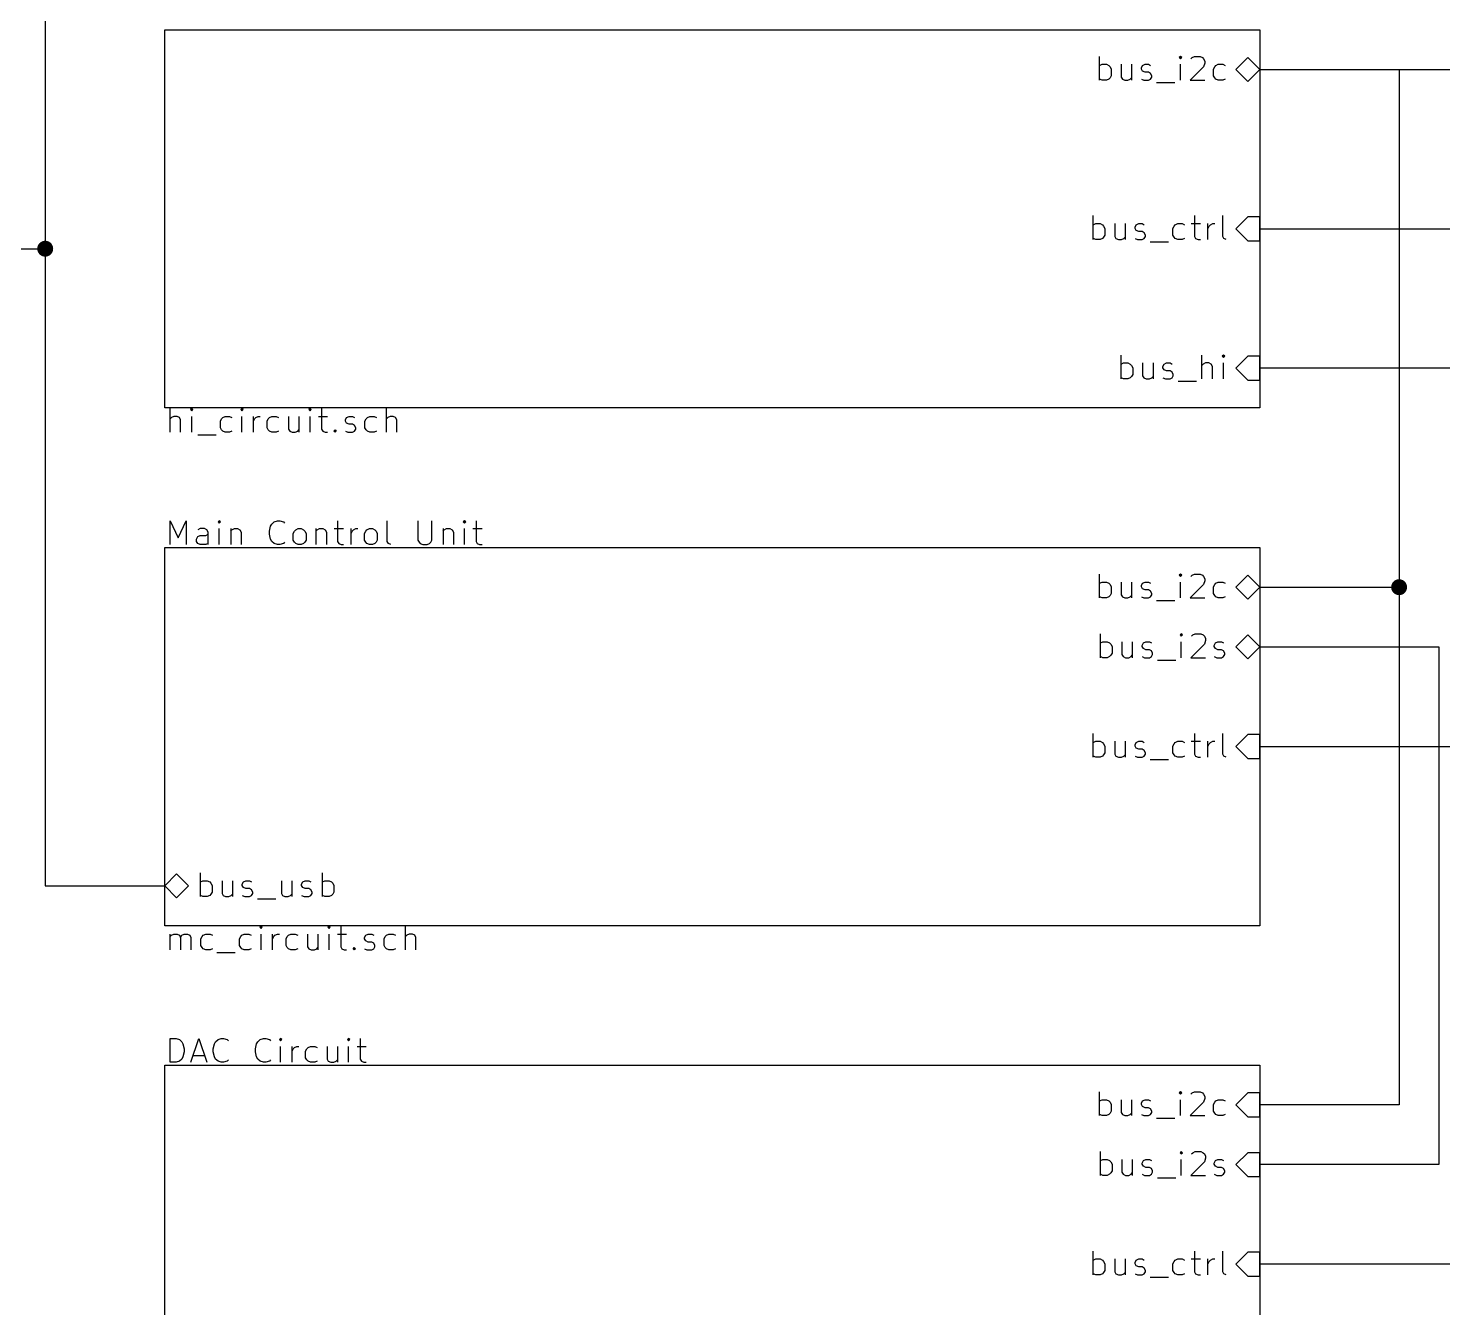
# Model space of a CAD drawing. Extents: x 10 to 287, y -200 to -10.
# Drawn here: x 86.6 to 176.8, y -136.1 to -54.5 of the extents above; entities that cross this region are included whole.
import ezdxf

# ---------------------------------------------------------------- set-up
doc = ezdxf.new("R2010")
doc.units = 0
doc.header["$MEASUREMENT"] = 0
doc.layers.add('BLACK', color=7, linetype='CONTINUOUS')

msp = doc.modelspace()

# ---------------------------------------------------------------- linework, layer by layer
at = {"layer": 'Black'}
for p, q in [((87.63, -43.18), (87.63, -109.22)), ((95.25, -54.61), (165.1, -54.61)), ((95.25, -78.74), (95.25, -54.61)), ((165.1, -54.61), (165.1, -78.74)), ((154.889, -57.8358), (154.889, -56.3118)), ((154.889, -56.896), (155.042, -56.8198)), ((155.042, -56.8198), (155.321, -56.8198)), ((155.321, -56.8198), (155.473, -56.896)), ((156.261, -56.8198), (156.261, -57.6326)), ((156.921, -56.8198), (156.921, -57.8358)), ((157.632, -56.896), (157.785, -56.8198)), ((157.785, -56.8198), (158.013, -56.8198)), ((158.013, -56.8198), (158.14, -56.896)), ((160.045, -56.3118), (159.969, -56.388)), ((159.969, -56.388), (160.045, -56.4642)), ((160.122, -56.388), (160.045, -56.3118)), ((160.045, -56.3118), (160.045, -56.4642)), ((160.045, -56.4642), (160.122, -56.388)), ((160.045, -57.8358), (160.045, -56.8198)), ((160.706, -56.4642), (160.782, -56.388)), ((160.782, -56.388), (160.934, -56.3118)), ((160.934, -56.3118), (161.29, -56.3118)), ((161.29, -56.3118), (161.442, -56.388)), ((161.442, -56.388), (161.519, -56.4642)), ((161.519, -56.4642), (161.595, -56.6166)), ((161.595, -56.7436), (161.519, -56.9722)), ((161.595, -56.6166), (161.595, -56.7436)), ((162.306, -56.896), (162.458, -56.8198)), ((162.458, -56.8198), (162.738, -56.8198)), ((162.738, -56.8198), (162.89, -56.896)), ((164.338, -56.388), (163.576, -57.15)), ((165.1, -57.15), (164.338, -56.388)), ((155.473, -56.896), (155.55, -56.9722)), ((155.55, -57.6834), (155.473, -57.7596)), ((155.55, -56.9722), (155.626, -57.1246)), ((155.626, -57.5564), (155.55, -57.6834)), ((155.626, -57.1246), (155.626, -57.5564)), ((156.261, -57.6326), (156.337, -57.7596)), ((156.845, -57.7596), (156.921, -57.6834)), ((157.556, -57.0484), (157.632, -56.896)), ((157.556, -57.1246), (157.556, -57.0484)), ((157.632, -57.2516), (157.556, -57.1246)), ((157.785, -57.3278), (157.632, -57.2516)), ((158.013, -57.3278), (157.785, -57.3278)), ((158.14, -57.404), (158.013, -57.3278)), ((158.217, -57.5564), (158.14, -57.404)), ((158.14, -57.7596), (158.217, -57.6326)), ((158.217, -57.6326), (158.217, -57.5564)), ((161.519, -56.9722), (160.655, -57.8358)), ((162.154, -57.1246), (162.23, -56.9722)), ((162.154, -57.5564), (162.154, -57.1246)), ((162.23, -57.6834), (162.154, -57.5564)), ((162.23, -56.9722), (162.306, -56.896)), ((162.306, -57.7596), (162.23, -57.6834)), ((163.576, -57.15), (164.338, -57.912)), ((164.338, -57.912), (165.1, -57.15)), ((165.1, -57.15), (204.47, -57.15)), ((173.99, -57.15), (173.99, -123.19)), ((155.042, -57.8358), (154.889, -57.7596)), ((155.321, -57.8358), (155.042, -57.8358)), ((155.473, -57.7596), (155.321, -57.8358)), ((156.337, -57.7596), (156.489, -57.8358)), ((156.489, -57.8358), (156.693, -57.8358)), ((156.693, -57.8358), (156.845, -57.7596)), ((157.556, -57.7596), (157.709, -57.8358)), ((157.709, -57.8358), (158.013, -57.8358)), ((158.013, -57.8358), (158.14, -57.7596)), ((158.521, -57.9882), (159.69, -57.9882)), ((160.655, -57.8358), (161.595, -57.8358)), ((162.458, -57.8358), (162.306, -57.7596)), ((162.738, -57.8358), (162.458, -57.8358)), ((162.89, -57.7596), (162.738, -57.8358)), ((154.483, -67.9958), (154.483, -66.4718)), ((160.934, -66.4718), (160.934, -67.7926)), ((162.738, -67.7926), (162.738, -66.4718)), ((164.338, -66.548), (163.576, -67.31)), ((165.1, -66.548), (164.338, -66.548)), ((165.1, -68.072), (165.1, -66.548)), ((154.483, -67.056), (154.635, -66.9798)), ((154.635, -66.9798), (154.915, -66.9798)), ((154.915, -66.9798), (155.067, -67.056)), ((155.067, -67.056), (155.143, -67.1322)), ((155.143, -67.1322), (155.219, -67.2846)), ((155.219, -67.2846), (155.219, -67.7164)), ((155.854, -66.9798), (155.854, -67.7926)), ((156.515, -66.9798), (156.515, -67.9958)), ((157.15, -67.2084), (157.226, -67.056)), ((157.15, -67.2846), (157.15, -67.2084)), ((157.226, -67.4116), (157.15, -67.2846)), ((157.226, -67.056), (157.378, -66.9798)), ((157.378, -67.4878), (157.226, -67.4116)), ((157.378, -66.9798), (157.607, -66.9798)), ((157.607, -67.4878), (157.378, -67.4878)), ((157.607, -66.9798), (157.734, -67.056)), ((157.734, -67.564), (157.607, -67.4878)), ((157.81, -67.7164), (157.734, -67.564)), ((159.563, -67.2846), (159.639, -67.1322)), ((159.563, -67.7164), (159.563, -67.2846)), ((159.639, -67.1322), (159.715, -67.056)), ((159.715, -67.056), (159.868, -66.9798)), ((159.868, -66.9798), (160.147, -66.9798)), ((160.147, -66.9798), (160.299, -67.056)), ((160.731, -66.9798), (161.315, -66.9798)), ((161.798, -67.9958), (161.798, -66.9798)), ((161.798, -67.2846), (161.874, -67.1322)), ((161.874, -67.1322), (161.95, -67.056)), ((161.95, -67.056), (162.103, -66.9798)), ((162.103, -66.9798), (162.23, -66.9798)), ((163.576, -67.31), (164.338, -68.072)), ((165.1, -67.31), (179.07, -67.31)), ((154.635, -67.9958), (154.483, -67.9196)), ((154.915, -67.9958), (154.635, -67.9958)), ((155.067, -67.9196), (154.915, -67.9958)), ((155.143, -67.8434), (155.067, -67.9196)), ((155.219, -67.7164), (155.143, -67.8434)), ((155.854, -67.7926), (155.931, -67.9196)), ((155.931, -67.9196), (156.083, -67.9958)), ((156.083, -67.9958), (156.286, -67.9958)), ((156.286, -67.9958), (156.439, -67.9196)), ((156.439, -67.9196), (156.515, -67.8434)), ((157.15, -67.9196), (157.302, -67.9958)), ((157.302, -67.9958), (157.607, -67.9958)), ((157.607, -67.9958), (157.734, -67.9196)), ((157.734, -67.9196), (157.81, -67.7926)), ((157.81, -67.7926), (157.81, -67.7164)), ((158.115, -68.1482), (159.283, -68.1482)), ((159.639, -67.8434), (159.563, -67.7164)), ((159.715, -67.9196), (159.639, -67.8434)), ((159.868, -67.9958), (159.715, -67.9196)), ((160.147, -67.9958), (159.868, -67.9958)), ((160.299, -67.9196), (160.147, -67.9958)), ((160.934, -67.7926), (161.011, -67.9196)), ((161.011, -67.9196), (161.163, -67.9958)), ((161.163, -67.9958), (161.315, -67.9958)), ((162.814, -67.9196), (162.738, -67.7926)), ((162.966, -67.9958), (162.814, -67.9196)), ((164.338, -68.072), (165.1, -68.072)), ((60.96, -68.58), (87.63, -68.58)), ((156.261, -76.8858), (156.261, -75.3618)), ((161.417, -76.8858), (161.417, -75.3618)), ((162.789, -75.3618), (162.712, -75.438)), ((162.712, -75.438), (162.789, -75.5142)), ((162.865, -75.438), (162.789, -75.3618)), ((162.789, -75.3618), (162.789, -75.5142)), ((162.789, -75.5142), (162.865, -75.438)), ((164.338, -75.438), (163.576, -76.2)), ((165.1, -75.438), (164.338, -75.438)), ((165.1, -76.962), (165.1, -75.438)), ((156.261, -75.946), (156.413, -75.8698)), ((156.413, -75.8698), (156.693, -75.8698)), ((156.693, -75.8698), (156.845, -75.946)), ((156.845, -75.946), (156.921, -76.0222)), ((156.921, -76.0222), (156.997, -76.1746)), ((156.997, -76.6064), (156.921, -76.7334)), ((156.997, -76.1746), (156.997, -76.6064)), ((157.632, -75.8698), (157.632, -76.6826)), ((157.632, -76.6826), (157.709, -76.8096)), ((158.293, -75.8698), (158.293, -76.8858)), ((158.928, -76.0984), (159.004, -75.946)), ((158.928, -76.1746), (158.928, -76.0984)), ((159.004, -76.3016), (158.928, -76.1746)), ((159.004, -75.946), (159.156, -75.8698)), ((159.156, -76.3778), (159.004, -76.3016)), ((159.156, -75.8698), (159.385, -75.8698)), ((159.385, -76.3778), (159.156, -76.3778)), ((159.385, -75.8698), (159.512, -75.946)), ((159.512, -76.454), (159.385, -76.3778)), ((159.588, -76.6064), (159.512, -76.454)), ((159.512, -76.8096), (159.588, -76.6826)), ((159.588, -76.6826), (159.588, -76.6064)), ((161.493, -75.946), (161.417, -76.0222)), ((161.646, -75.8698), (161.493, -75.946)), ((161.849, -75.8698), (161.646, -75.8698)), ((162.001, -75.946), (161.849, -75.8698)), ((162.077, -76.0984), (162.001, -75.946)), ((162.077, -76.8858), (162.077, -76.0984)), ((162.789, -76.8858), (162.789, -75.8698)), ((163.576, -76.2), (164.338, -76.962)), ((181.61, -76.2), (165.1, -76.2)), ((156.413, -76.8858), (156.261, -76.8096)), ((156.693, -76.8858), (156.413, -76.8858)), ((156.845, -76.8096), (156.693, -76.8858)), ((156.921, -76.7334), (156.845, -76.8096)), ((157.709, -76.8096), (157.861, -76.8858)), ((157.861, -76.8858), (158.064, -76.8858)), ((158.064, -76.8858), (158.217, -76.8096)), ((158.217, -76.8096), (158.293, -76.7334)), ((158.928, -76.8096), (159.08, -76.8858)), ((159.08, -76.8858), (159.385, -76.8858)), ((159.385, -76.8858), (159.512, -76.8096)), ((159.893, -77.0382), (161.061, -77.0382)), ((164.338, -76.962), (165.1, -76.962)), ((165.1, -78.74), (95.25, -78.74)), ((95.6056, -80.2894), (95.6056, -78.7654)), ((95.6818, -79.3496), (95.6056, -79.4258)), ((95.8342, -79.2734), (95.6818, -79.3496)), ((96.0374, -79.2734), (95.8342, -79.2734)), ((96.1898, -79.3496), (96.0374, -79.2734)), ((96.266, -79.502), (96.1898, -79.3496)), ((96.9772, -78.7654), (96.901, -78.8416)), ((96.901, -78.8416), (96.9772, -78.9178)), ((97.0534, -78.8416), (96.9772, -78.7654)), ((96.9772, -78.7654), (96.9772, -78.9178)), ((96.9772, -78.9178), (97.0534, -78.8416)), ((96.9772, -80.2894), (96.9772, -79.2734)), ((98.8822, -79.4258), (98.9584, -79.3496)), ((98.9584, -79.3496), (99.1108, -79.2734)), ((99.1108, -79.2734), (99.3902, -79.2734)), ((99.3902, -79.2734), (99.5426, -79.3496)), ((100.178, -78.7654), (100.101, -78.8416)), ((100.101, -78.8416), (100.178, -78.9178)), ((100.254, -78.8416), (100.178, -78.7654)), ((100.178, -78.7654), (100.178, -78.9178)), ((100.178, -78.9178), (100.254, -78.8416)), ((100.178, -80.2894), (100.178, -79.2734)), ((100.914, -80.2894), (100.914, -79.2734)), ((100.99, -79.4258), (101.067, -79.3496)), ((101.067, -79.3496), (101.219, -79.2734)), ((101.219, -79.2734), (101.346, -79.2734)), ((101.854, -79.4258), (101.93, -79.3496)), ((101.93, -79.3496), (102.083, -79.2734)), ((102.083, -79.2734), (102.362, -79.2734)), ((102.362, -79.2734), (102.514, -79.3496)), ((103.149, -79.2734), (103.149, -80.0862)), ((103.81, -79.2734), (103.81, -80.2894)), ((104.521, -78.7654), (104.445, -78.8416)), ((104.445, -78.8416), (104.521, -78.9178)), ((104.597, -78.8416), (104.521, -78.7654)), ((104.521, -78.7654), (104.521, -78.9178)), ((104.521, -78.9178), (104.597, -78.8416)), ((104.521, -80.2894), (104.521, -79.2734)), ((105.054, -79.2734), (105.639, -79.2734)), ((105.258, -78.7654), (105.258, -80.0862)), ((106.782, -79.502), (106.858, -79.3496)), ((106.858, -79.3496), (107.01, -79.2734)), ((107.01, -79.2734), (107.239, -79.2734)), ((107.239, -79.2734), (107.366, -79.3496)), ((108.102, -79.4258), (108.179, -79.3496)), ((108.179, -79.3496), (108.331, -79.2734)), ((108.331, -79.2734), (108.61, -79.2734)), ((108.61, -79.2734), (108.763, -79.3496)), ((109.398, -80.2894), (109.398, -78.7654)), ((109.474, -79.3496), (109.398, -79.4258)), ((109.626, -79.2734), (109.474, -79.3496)), ((109.83, -79.2734), (109.626, -79.2734)), ((109.982, -79.3496), (109.83, -79.2734)), ((110.058, -79.502), (109.982, -79.3496)), ((96.266, -80.2894), (96.266, -79.502)), ((98.806, -79.5782), (98.8822, -79.4258)), ((98.806, -80.01), (98.806, -79.5782)), ((98.8822, -80.137), (98.806, -80.01)), ((98.9584, -80.2132), (98.8822, -80.137)), ((99.1108, -80.2894), (98.9584, -80.2132)), ((99.3902, -80.2894), (99.1108, -80.2894)), ((99.5426, -80.2132), (99.3902, -80.2894)), ((100.914, -79.5782), (100.99, -79.4258)), ((101.778, -79.5782), (101.854, -79.4258)), ((101.778, -80.01), (101.778, -79.5782)), ((101.854, -80.137), (101.778, -80.01)), ((101.93, -80.2132), (101.854, -80.137)), ((102.083, -80.2894), (101.93, -80.2132)), ((102.362, -80.2894), (102.083, -80.2894)), ((102.514, -80.2132), (102.362, -80.2894)), ((103.149, -80.0862), (103.226, -80.2132)), ((103.226, -80.2132), (103.378, -80.2894)), ((103.378, -80.2894), (103.581, -80.2894)), ((103.581, -80.2894), (103.734, -80.2132)), ((103.734, -80.2132), (103.81, -80.137)), ((105.258, -80.0862), (105.334, -80.2132)), ((105.334, -80.2132), (105.486, -80.2894)), ((105.486, -80.2894), (105.639, -80.2894)), ((106.045, -80.2132), (106.121, -80.137)), ((106.121, -80.2894), (106.045, -80.2132)), ((106.121, -80.137), (106.197, -80.2132)), ((106.121, -80.137), (106.121, -80.2894)), ((106.197, -80.2132), (106.121, -80.2894)), ((106.782, -79.5782), (106.782, -79.502)), ((106.858, -79.7052), (106.782, -79.5782)), ((106.782, -80.2132), (106.934, -80.2894)), ((107.01, -79.7814), (106.858, -79.7052)), ((106.934, -80.2894), (107.239, -80.2894)), ((107.239, -79.7814), (107.01, -79.7814)), ((107.366, -79.8576), (107.239, -79.7814)), ((107.239, -80.2894), (107.366, -80.2132)), ((107.442, -80.01), (107.366, -79.8576)), ((107.366, -80.2132), (107.442, -80.0862)), ((107.442, -80.0862), (107.442, -80.01)), ((108.026, -79.5782), (108.102, -79.4258)), ((108.026, -80.01), (108.026, -79.5782)), ((108.102, -80.137), (108.026, -80.01)), ((108.179, -80.2132), (108.102, -80.137)), ((108.331, -80.2894), (108.179, -80.2132)), ((108.61, -80.2894), (108.331, -80.2894)), ((108.763, -80.2132), (108.61, -80.2894)), ((110.058, -80.2894), (110.058, -79.502)), ((97.3582, -80.4418), (98.5266, -80.4418)), ((95.6056, -87.4522), (95.6056, -85.9282)), ((95.6056, -85.9282), (96.1136, -87.0204)), ((96.1136, -87.0204), (96.6216, -85.9282)), ((96.6216, -85.9282), (96.6216, -87.4522)), ((97.5106, -86.4362), (97.3582, -86.5124)), ((97.79, -86.4362), (97.5106, -86.4362)), ((97.9424, -86.5124), (97.79, -86.4362)), ((98.0186, -86.6648), (97.9424, -86.5124)), ((98.7298, -85.9282), (98.6536, -86.0044)), ((98.6536, -86.0044), (98.7298, -86.0806)), ((98.806, -86.0044), (98.7298, -85.9282)), ((98.7298, -85.9282), (98.7298, -86.0806)), ((98.7298, -86.0806), (98.806, -86.0044)), ((98.7298, -87.4522), (98.7298, -86.4362)), ((99.4664, -86.4362), (99.4664, -87.4522)), ((99.4664, -86.5886), (99.5426, -86.5124)), ((99.5426, -86.5124), (99.695, -86.4362)), ((99.695, -86.4362), (99.8982, -86.4362)), ((99.8982, -86.4362), (100.051, -86.5124)), ((100.051, -86.5124), (100.127, -86.6648)), ((101.93, -86.5886), (102.006, -86.2838)), ((101.93, -86.7918), (101.93, -86.5886)), ((102.006, -86.2838), (102.083, -86.1568)), ((102.083, -86.1568), (102.235, -86.0044)), ((102.235, -86.0044), (102.438, -85.9282)), ((102.438, -85.9282), (102.591, -85.9282)), ((102.591, -85.9282), (102.819, -86.0044)), ((102.819, -86.0044), (102.895, -86.0806)), ((103.454, -86.741), (103.53, -86.5886)), ((103.53, -86.5886), (103.607, -86.5124)), ((103.607, -86.5124), (103.759, -86.4362)), ((103.759, -86.4362), (103.962, -86.4362)), ((103.962, -86.4362), (104.115, -86.5124)), ((104.115, -86.5124), (104.191, -86.5886)), ((104.191, -86.5886), (104.267, -86.741)), ((104.902, -86.4362), (104.902, -87.4522)), ((104.902, -86.5886), (104.978, -86.5124)), ((104.978, -86.5124), (105.131, -86.4362)), ((105.131, -86.4362), (105.334, -86.4362)), ((105.334, -86.4362), (105.486, -86.5124)), ((105.486, -86.5124), (105.562, -86.6648)), ((106.07, -86.4362), (106.655, -86.4362)), ((106.274, -85.9282), (106.274, -87.249)), ((107.137, -87.4522), (107.137, -86.4362)), ((107.137, -86.741), (107.213, -86.5886)), ((107.213, -86.5886), (107.29, -86.5124)), ((107.29, -86.5124), (107.442, -86.4362)), ((107.442, -86.4362), (107.569, -86.4362)), ((108.001, -86.741), (108.077, -86.5886)), ((108.077, -86.5886), (108.153, -86.5124)), ((108.153, -86.5124), (108.306, -86.4362)), ((108.306, -86.4362), (108.509, -86.4362)), ((108.509, -86.4362), (108.661, -86.5124)), ((108.661, -86.5124), (108.737, -86.5886)), ((108.737, -86.5886), (108.814, -86.741)), ((109.449, -87.249), (109.449, -85.9282)), ((111.404, -85.9282), (111.404, -87.1728)), ((112.293, -87.1728), (112.293, -85.9282)), ((113.005, -86.4362), (113.005, -87.4522)), ((113.005, -86.5886), (113.081, -86.5124)), ((113.081, -86.5124), (113.233, -86.4362)), ((113.233, -86.4362), (113.436, -86.4362)), ((113.436, -86.4362), (113.589, -86.5124)), ((113.589, -86.5124), (113.665, -86.6648)), ((114.376, -85.9282), (114.3, -86.0044)), ((114.3, -86.0044), (114.376, -86.0806)), ((114.452, -86.0044), (114.376, -85.9282)), ((114.376, -85.9282), (114.376, -86.0806)), ((114.376, -86.0806), (114.452, -86.0044)), ((114.376, -87.4522), (114.376, -86.4362)), ((114.91, -86.4362), (115.494, -86.4362)), ((115.113, -85.9282), (115.113, -87.249)), ((97.282, -87.0966), (97.3582, -86.9442)), ((97.282, -87.249), (97.282, -87.0966)), ((97.3582, -87.376), (97.282, -87.249)), ((97.3582, -86.9442), (97.5106, -86.868)), ((97.5106, -87.4522), (97.3582, -87.376)), ((97.5106, -86.868), (97.8662, -86.868)), ((97.8662, -87.4522), (97.5106, -87.4522)), ((97.8662, -86.868), (98.0186, -86.7918)), ((98.0186, -87.376), (97.8662, -87.4522)), ((98.0186, -87.4522), (98.0186, -86.6648)), ((100.127, -86.6648), (100.127, -87.4522)), ((102.006, -87.0966), (101.93, -86.7918)), ((102.083, -87.249), (102.006, -87.0966)), ((102.235, -87.376), (102.083, -87.249)), ((102.438, -87.4522), (102.235, -87.376)), ((102.591, -87.4522), (102.438, -87.4522)), ((102.819, -87.376), (102.591, -87.4522)), ((102.895, -87.2998), (102.819, -87.376)), ((103.454, -87.1728), (103.454, -86.741)), ((103.53, -87.2998), (103.454, -87.1728)), ((103.607, -87.376), (103.53, -87.2998)), ((103.759, -87.4522), (103.607, -87.376)), ((103.962, -87.4522), (103.759, -87.4522)), ((104.115, -87.376), (103.962, -87.4522)), ((104.191, -87.2998), (104.115, -87.376)), ((104.267, -87.1728), (104.191, -87.2998)), ((104.267, -86.741), (104.267, -87.1728)), ((105.562, -86.6648), (105.562, -87.4522)), ((106.274, -87.249), (106.35, -87.376)), ((106.35, -87.376), (106.502, -87.4522)), ((106.502, -87.4522), (106.655, -87.4522)), ((108.001, -87.1728), (108.001, -86.741)), ((108.077, -87.2998), (108.001, -87.1728)), ((108.153, -87.376), (108.077, -87.2998)), ((108.306, -87.4522), (108.153, -87.376)), ((108.509, -87.4522), (108.306, -87.4522)), ((108.661, -87.376), (108.509, -87.4522)), ((108.737, -87.2998), (108.661, -87.376)), ((108.814, -87.1728), (108.737, -87.2998)), ((108.814, -86.741), (108.814, -87.1728)), ((109.525, -87.376), (109.449, -87.249)), ((109.677, -87.4522), (109.525, -87.376)), ((111.404, -87.1728), (111.481, -87.2998)), ((111.481, -87.2998), (111.557, -87.376)), ((111.557, -87.376), (111.709, -87.4522)), ((111.709, -87.4522), (111.989, -87.4522)), ((111.989, -87.4522), (112.141, -87.376)), ((112.141, -87.376), (112.217, -87.2998)), ((112.217, -87.2998), (112.293, -87.1728)), ((113.665, -86.6648), (113.665, -87.4522)), ((115.113, -87.249), (115.189, -87.376)), ((115.189, -87.376), (115.341, -87.4522)), ((115.341, -87.4522), (115.494, -87.4522)), ((95.25, -87.63), (165.1, -87.63)), ((95.25, -111.76), (95.25, -87.63)), ((165.1, -87.63), (165.1, -111.76)), ((154.889, -90.8558), (154.889, -89.3318)), ((154.889, -89.916), (155.042, -89.8398)), ((155.042, -89.8398), (155.321, -89.8398)), ((155.321, -89.8398), (155.473, -89.916)), ((155.473, -89.916), (155.55, -89.9922)), ((155.55, -89.9922), (155.626, -90.1446)), ((155.626, -90.1446), (155.626, -90.5764)), ((156.261, -89.8398), (156.261, -90.6526)), ((156.921, -89.8398), (156.921, -90.8558)), ((157.556, -90.0684), (157.632, -89.916)), ((157.556, -90.1446), (157.556, -90.0684)), ((157.632, -90.2716), (157.556, -90.1446)), ((157.632, -89.916), (157.785, -89.8398)), ((157.785, -89.8398), (158.013, -89.8398)), ((158.013, -89.8398), (158.14, -89.916)), ((160.045, -89.3318), (159.969, -89.408)), ((159.969, -89.408), (160.045, -89.4842)), ((160.122, -89.408), (160.045, -89.3318)), ((160.045, -89.3318), (160.045, -89.4842)), ((160.045, -89.4842), (160.122, -89.408)), ((160.045, -90.8558), (160.045, -89.8398)), ((161.519, -89.9922), (160.655, -90.8558)), ((160.706, -89.4842), (160.782, -89.408)), ((160.782, -89.408), (160.934, -89.3318)), ((160.934, -89.3318), (161.29, -89.3318)), ((161.29, -89.3318), (161.442, -89.408)), ((161.442, -89.408), (161.519, -89.4842)), ((161.519, -89.4842), (161.595, -89.6366)), ((161.595, -89.7636), (161.519, -89.9922)), ((161.595, -89.6366), (161.595, -89.7636)), ((162.154, -90.1446), (162.23, -89.9922)), ((162.154, -90.5764), (162.154, -90.1446)), ((162.23, -89.9922), (162.306, -89.916)), ((162.306, -89.916), (162.458, -89.8398)), ((162.458, -89.8398), (162.738, -89.8398)), ((162.738, -89.8398), (162.89, -89.916)), ((164.338, -89.408), (163.576, -90.17)), ((163.576, -90.17), (164.338, -90.932)), ((165.1, -90.17), (164.338, -89.408)), ((164.338, -90.932), (165.1, -90.17)), ((165.1, -90.17), (173.99, -90.17)), ((155.042, -90.8558), (154.889, -90.7796)), ((155.321, -90.8558), (155.042, -90.8558)), ((155.473, -90.7796), (155.321, -90.8558)), ((155.55, -90.7034), (155.473, -90.7796)), ((155.626, -90.5764), (155.55, -90.7034)), ((156.261, -90.6526), (156.337, -90.7796)), ((156.337, -90.7796), (156.489, -90.8558)), ((156.489, -90.8558), (156.693, -90.8558)), ((156.693, -90.8558), (156.845, -90.7796)), ((156.845, -90.7796), (156.921, -90.7034)), ((157.556, -90.7796), (157.709, -90.8558)), ((157.785, -90.3478), (157.632, -90.2716)), ((157.709, -90.8558), (158.013, -90.8558)), ((158.013, -90.3478), (157.785, -90.3478)), ((158.14, -90.424), (158.013, -90.3478)), ((158.013, -90.8558), (158.14, -90.7796)), ((158.217, -90.5764), (158.14, -90.424)), ((158.14, -90.7796), (158.217, -90.6526)), ((158.217, -90.6526), (158.217, -90.5764)), ((158.521, -91.0082), (159.69, -91.0082)), ((160.655, -90.8558), (161.595, -90.8558)), ((162.23, -90.7034), (162.154, -90.5764)), ((162.306, -90.7796), (162.23, -90.7034)), ((162.458, -90.8558), (162.306, -90.7796)), ((162.738, -90.8558), (162.458, -90.8558)), ((162.89, -90.7796), (162.738, -90.8558)), ((154.94, -94.6658), (154.94, -93.1418)), ((154.94, -93.726), (155.092, -93.6498)), ((155.092, -93.6498), (155.372, -93.6498)), ((155.372, -93.6498), (155.524, -93.726)), ((155.524, -93.726), (155.6, -93.8022)), ((155.6, -93.8022), (155.677, -93.9546)), ((156.312, -93.6498), (156.312, -94.4626)), ((156.972, -93.6498), (156.972, -94.6658)), ((157.607, -93.8784), (157.683, -93.726)), ((157.683, -93.726), (157.836, -93.6498)), ((157.836, -93.6498), (158.064, -93.6498)), ((158.064, -93.6498), (158.191, -93.726)), ((160.096, -93.1418), (160.02, -93.218)), ((160.02, -93.218), (160.096, -93.2942)), ((160.172, -93.218), (160.096, -93.1418)), ((160.096, -93.1418), (160.096, -93.2942)), ((160.096, -93.2942), (160.172, -93.218)), ((160.096, -94.6658), (160.096, -93.6498)), ((161.569, -93.8022), (160.706, -94.6658)), ((160.757, -93.2942), (160.833, -93.218)), ((160.833, -93.218), (160.985, -93.1418)), ((160.985, -93.1418), (161.341, -93.1418)), ((161.341, -93.1418), (161.493, -93.218)), ((161.493, -93.218), (161.569, -93.2942)), ((161.569, -93.2942), (161.646, -93.4466)), ((161.646, -93.5736), (161.569, -93.8022)), ((161.646, -93.4466), (161.646, -93.5736)), ((162.204, -93.8784), (162.281, -93.726)), ((162.281, -93.726), (162.433, -93.6498)), ((162.433, -93.6498), (162.662, -93.6498)), ((162.662, -93.6498), (162.789, -93.726)), ((164.338, -93.218), (163.576, -93.98)), ((165.1, -93.98), (164.338, -93.218)), ((155.092, -94.6658), (154.94, -94.5896)), ((155.372, -94.6658), (155.092, -94.6658)), ((155.524, -94.5896), (155.372, -94.6658)), ((155.6, -94.5134), (155.524, -94.5896)), ((155.677, -94.3864), (155.6, -94.5134)), ((155.677, -93.9546), (155.677, -94.3864)), ((156.312, -94.4626), (156.388, -94.5896)), ((156.388, -94.5896), (156.54, -94.6658)), ((156.54, -94.6658), (156.743, -94.6658)), ((156.743, -94.6658), (156.896, -94.5896)), ((156.896, -94.5896), (156.972, -94.5134)), ((157.607, -93.9546), (157.607, -93.8784)), ((157.683, -94.0816), (157.607, -93.9546)), ((157.607, -94.5896), (157.759, -94.6658)), ((157.836, -94.1578), (157.683, -94.0816)), ((157.759, -94.6658), (158.064, -94.6658)), ((158.064, -94.1578), (157.836, -94.1578)), ((158.191, -94.234), (158.064, -94.1578)), ((158.064, -94.6658), (158.191, -94.5896)), ((158.267, -94.3864), (158.191, -94.234)), ((158.191, -94.5896), (158.267, -94.4626)), ((158.267, -94.4626), (158.267, -94.3864)), ((160.706, -94.6658), (161.646, -94.6658)), ((162.204, -93.9546), (162.204, -93.8784)), ((162.281, -94.0816), (162.204, -93.9546)), ((162.204, -94.5896), (162.357, -94.6658)), ((162.433, -94.1578), (162.281, -94.0816)), ((162.357, -94.6658), (162.662, -94.6658)), ((162.662, -94.1578), (162.433, -94.1578)), ((162.789, -94.234), (162.662, -94.1578)), ((162.662, -94.6658), (162.789, -94.5896)), ((162.865, -94.3864), (162.789, -94.234)), ((162.789, -94.5896), (162.865, -94.4626)), ((162.865, -94.4626), (162.865, -94.3864)), ((163.576, -93.98), (164.338, -94.742)), ((164.338, -94.742), (165.1, -93.98)), ((165.1, -93.98), (176.53, -93.98)), ((176.53, -93.98), (176.53, -127)), ((158.572, -94.8182), (159.741, -94.8182)), ((154.483, -101.016), (154.483, -99.4918)), ((154.483, -100.076), (154.635, -99.9998)), ((154.635, -99.9998), (154.915, -99.9998)), ((154.915, -99.9998), (155.067, -100.076)), ((155.067, -100.076), (155.143, -100.152)), ((155.854, -99.9998), (155.854, -100.813)), ((156.515, -99.9998), (156.515, -101.016)), ((157.15, -100.228), (157.226, -100.076)), ((157.226, -100.076), (157.378, -99.9998)), ((157.378, -99.9998), (157.607, -99.9998)), ((157.607, -99.9998), (157.734, -100.076)), ((159.639, -100.152), (159.715, -100.076)), ((159.715, -100.076), (159.868, -99.9998)), ((159.868, -99.9998), (160.147, -99.9998)), ((160.147, -99.9998), (160.299, -100.076)), ((160.731, -99.9998), (161.315, -99.9998)), ((160.934, -99.4918), (160.934, -100.813)), ((161.798, -101.016), (161.798, -99.9998)), ((161.874, -100.152), (161.95, -100.076)), ((161.95, -100.076), (162.103, -99.9998)), ((162.103, -99.9998), (162.23, -99.9998)), ((162.738, -100.813), (162.738, -99.4918)), ((164.338, -99.568), (163.576, -100.33)), ((165.1, -99.568), (164.338, -99.568)), ((165.1, -101.092), (165.1, -99.568)), ((154.635, -101.016), (154.483, -100.94)), ((154.915, -101.016), (154.635, -101.016)), ((155.067, -100.94), (154.915, -101.016)), ((155.143, -100.863), (155.067, -100.94)), ((155.143, -100.152), (155.219, -100.305)), ((155.219, -100.736), (155.143, -100.863)), ((155.219, -100.305), (155.219, -100.736)), ((155.854, -100.813), (155.931, -100.94)), ((155.931, -100.94), (156.083, -101.016)), ((156.083, -101.016), (156.286, -101.016)), ((156.286, -101.016), (156.439, -100.94)), ((156.439, -100.94), (156.515, -100.863)), ((157.15, -100.305), (157.15, -100.228)), ((157.226, -100.432), (157.15, -100.305)), ((157.15, -100.94), (157.302, -101.016)), ((157.378, -100.508), (157.226, -100.432)), ((157.302, -101.016), (157.607, -101.016)), ((157.607, -100.508), (157.378, -100.508)), ((157.734, -100.584), (157.607, -100.508)), ((157.607, -101.016), (157.734, -100.94)), ((157.81, -100.736), (157.734, -100.584)), ((157.734, -100.94), (157.81, -100.813)), ((157.81, -100.813), (157.81, -100.736)), ((159.563, -100.305), (159.639, -100.152)), ((159.563, -100.736), (159.563, -100.305)), ((159.639, -100.863), (159.563, -100.736)), ((159.715, -100.94), (159.639, -100.863)), ((159.868, -101.016), (159.715, -100.94)), ((160.147, -101.016), (159.868, -101.016)), ((160.299, -100.94), (160.147, -101.016)), ((160.934, -100.813), (161.011, -100.94)), ((161.011, -100.94), (161.163, -101.016)), ((161.163, -101.016), (161.315, -101.016)), ((161.798, -100.305), (161.874, -100.152)), ((162.814, -100.94), (162.738, -100.813)), ((162.966, -101.016), (162.814, -100.94)), ((163.576, -100.33), (164.338, -101.092)), ((165.1, -100.33), (179.07, -100.33)), ((158.115, -101.168), (159.283, -101.168)), ((164.338, -101.092), (165.1, -101.092)), ((95.25, -109.22), (96.012, -108.458)), ((96.012, -108.458), (96.774, -109.22)), ((97.536, -109.906), (97.536, -108.382)), ((97.536, -108.966), (97.6884, -108.89)), ((97.6884, -108.89), (97.9678, -108.89)), ((97.9678, -108.89), (98.1202, -108.966)), ((98.1202, -108.966), (98.1964, -109.042)), ((98.1964, -109.042), (98.2726, -109.195)), ((98.9076, -108.89), (98.9076, -109.703)), ((99.568, -108.89), (99.568, -109.906)), ((100.203, -109.118), (100.279, -108.966)), ((100.203, -109.195), (100.203, -109.118)), ((100.279, -108.966), (100.432, -108.89)), ((100.432, -108.89), (100.66, -108.89)), ((100.66, -108.89), (100.787, -108.966)), ((102.692, -108.89), (102.692, -109.703)), ((103.353, -108.89), (103.353, -109.906)), ((103.988, -109.118), (104.064, -108.966)), ((103.988, -109.195), (103.988, -109.118)), ((104.064, -108.966), (104.216, -108.89)), ((104.216, -108.89), (104.445, -108.89)), ((104.445, -108.89), (104.572, -108.966)), ((105.308, -109.906), (105.308, -108.382)), ((105.308, -108.966), (105.461, -108.89)), ((105.461, -108.89), (105.74, -108.89)), ((105.74, -108.89), (105.893, -108.966)), ((105.893, -108.966), (105.969, -109.042)), ((105.969, -109.042), (106.045, -109.195)), ((87.63, -109.22), (95.25, -109.22)), ((96.012, -109.982), (95.25, -109.22)), ((96.774, -109.22), (96.012, -109.982)), ((97.6884, -109.906), (97.536, -109.83)), ((97.9678, -109.906), (97.6884, -109.906)), ((98.1202, -109.83), (97.9678, -109.906)), ((98.1964, -109.753), (98.1202, -109.83)), ((98.2726, -109.626), (98.1964, -109.753)), ((98.2726, -109.195), (98.2726, -109.626)), ((98.9076, -109.703), (98.9838, -109.83)), ((98.9838, -109.83), (99.1362, -109.906)), ((99.1362, -109.906), (99.3394, -109.906)), ((99.3394, -109.906), (99.4918, -109.83)), ((99.4918, -109.83), (99.568, -109.753)), ((100.279, -109.322), (100.203, -109.195)), ((100.203, -109.83), (100.355, -109.906)), ((100.432, -109.398), (100.279, -109.322)), ((100.355, -109.906), (100.66, -109.906)), ((100.66, -109.398), (100.432, -109.398)), ((100.787, -109.474), (100.66, -109.398)), ((100.66, -109.906), (100.787, -109.83)), ((100.863, -109.626), (100.787, -109.474)), ((100.787, -109.83), (100.863, -109.703)), ((100.863, -109.703), (100.863, -109.626)), ((101.168, -110.058), (102.337, -110.058)), ((102.692, -109.703), (102.768, -109.83)), ((102.768, -109.83), (102.921, -109.906)), ((102.921, -109.906), (103.124, -109.906)), ((103.124, -109.906), (103.276, -109.83)), ((103.276, -109.83), (103.353, -109.753)), ((104.064, -109.322), (103.988, -109.195)), ((103.988, -109.83), (104.14, -109.906)), ((104.216, -109.398), (104.064, -109.322)), ((104.14, -109.906), (104.445, -109.906)), ((104.445, -109.398), (104.216, -109.398)), ((104.572, -109.474), (104.445, -109.398)), ((104.445, -109.906), (104.572, -109.83)), ((104.648, -109.626), (104.572, -109.474)), ((104.572, -109.83), (104.648, -109.703)), ((104.648, -109.703), (104.648, -109.626)), ((105.461, -109.906), (105.308, -109.83)), ((105.74, -109.906), (105.461, -109.906)), ((105.893, -109.83), (105.74, -109.906)), ((105.969, -109.753), (105.893, -109.83)), ((106.045, -109.626), (105.969, -109.753)), ((106.045, -109.195), (106.045, -109.626)), ((165.1, -111.76), (95.25, -111.76)), ((101.397, -111.785), (101.321, -111.862)), ((101.321, -111.862), (101.397, -111.938)), ((101.473, -111.862), (101.397, -111.785)), ((101.397, -111.785), (101.397, -111.938)), ((101.397, -111.938), (101.473, -111.862)), ((105.74, -111.785), (105.664, -111.862)), ((105.664, -111.862), (105.74, -111.938)), ((105.816, -111.862), (105.74, -111.785)), ((105.74, -111.785), (105.74, -111.938)), ((105.74, -111.938), (105.816, -111.862)), ((106.477, -111.785), (106.477, -113.106)), ((110.617, -113.309), (110.617, -111.785)), ((95.6056, -113.309), (95.6056, -112.293)), ((95.6056, -112.446), (95.6818, -112.37)), ((95.6818, -112.37), (95.8342, -112.293)), ((95.8342, -112.293), (96.0374, -112.293)), ((96.0374, -112.293), (96.1898, -112.37)), ((96.1898, -112.37), (96.266, -112.522)), ((96.266, -112.522), (96.3422, -112.37)), ((96.266, -112.522), (96.266, -113.309)), ((96.3422, -112.37), (96.4946, -112.293)), ((96.4946, -112.293), (96.6978, -112.293)), ((96.6978, -112.293), (96.8502, -112.37)), ((96.8502, -112.37), (96.9264, -112.522)), ((96.9264, -112.522), (96.9264, -113.309)), ((97.5614, -112.598), (97.6376, -112.446)), ((97.5614, -113.03), (97.5614, -112.598)), ((97.6376, -112.446), (97.7138, -112.37)), ((97.7138, -112.37), (97.8662, -112.293)), ((97.8662, -112.293), (98.1456, -112.293)), ((98.1456, -112.293), (98.298, -112.37)), ((100.025, -112.598), (100.101, -112.446)), ((100.025, -113.03), (100.025, -112.598)), ((100.101, -112.446), (100.178, -112.37)), ((100.178, -112.37), (100.33, -112.293)), ((100.33, -112.293), (100.609, -112.293)), ((100.609, -112.293), (100.762, -112.37)), ((101.397, -113.309), (101.397, -112.293)), ((102.133, -113.309), (102.133, -112.293)), ((102.133, -112.598), (102.21, -112.446)), ((102.21, -112.446), (102.286, -112.37)), ((102.286, -112.37), (102.438, -112.293)), ((102.438, -112.293), (102.565, -112.293)), ((102.997, -112.598), (103.073, -112.446)), ((102.997, -113.03), (102.997, -112.598)), ((103.073, -112.446), (103.149, -112.37)), ((103.149, -112.37), (103.302, -112.293)), ((103.302, -112.293), (103.581, -112.293)), ((103.581, -112.293), (103.734, -112.37)), ((104.369, -112.293), (104.369, -113.106)), ((105.029, -112.293), (105.029, -113.309)), ((105.74, -113.309), (105.74, -112.293)), ((106.274, -112.293), (106.858, -112.293)), ((108.001, -112.522), (108.077, -112.37)), ((108.001, -112.598), (108.001, -112.522)), ((108.077, -112.725), (108.001, -112.598)), ((108.077, -112.37), (108.229, -112.293)), ((108.229, -112.801), (108.077, -112.725)), ((108.229, -112.293), (108.458, -112.293)), ((108.458, -112.293), (108.585, -112.37)), ((109.245, -112.598), (109.322, -112.446)), ((109.245, -113.03), (109.245, -112.598)), ((109.322, -112.446), (109.398, -112.37)), ((109.398, -112.37), (109.55, -112.293)), ((109.55, -112.293), (109.83, -112.293)), ((109.83, -112.293), (109.982, -112.37)), ((110.693, -112.37), (110.617, -112.446)), ((110.846, -112.293), (110.693, -112.37)), ((111.049, -112.293), (110.846, -112.293)), ((111.201, -112.37), (111.049, -112.293)), ((111.277, -112.522), (111.201, -112.37)), ((111.277, -113.309), (111.277, -112.522)), ((97.6376, -113.157), (97.5614, -113.03)), ((97.7138, -113.233), (97.6376, -113.157)), ((97.8662, -113.309), (97.7138, -113.233)), ((98.1456, -113.309), (97.8662, -113.309)), ((98.298, -113.233), (98.1456, -113.309)), ((98.5774, -113.462), (99.7458, -113.462)), ((100.101, -113.157), (100.025, -113.03)), ((100.178, -113.233), (100.101, -113.157)), ((100.33, -113.309), (100.178, -113.233)), ((100.609, -113.309), (100.33, -113.309)), ((100.762, -113.233), (100.609, -113.309)), ((103.073, -113.157), (102.997, -113.03)), ((103.149, -113.233), (103.073, -113.157)), ((103.302, -113.309), (103.149, -113.233)), ((103.581, -113.309), (103.302, -113.309)), ((103.734, -113.233), (103.581, -113.309)), ((104.369, -113.106), (104.445, -113.233)), ((104.445, -113.233), (104.597, -113.309)), ((104.597, -113.309), (104.8, -113.309)), ((104.8, -113.309), (104.953, -113.233)), ((104.953, -113.233), (105.029, -113.157)), ((106.477, -113.106), (106.553, -113.233)), ((106.553, -113.233), (106.705, -113.309)), ((106.705, -113.309), (106.858, -113.309)), ((107.264, -113.233), (107.34, -113.157)), ((107.34, -113.309), (107.264, -113.233)), ((107.34, -113.157), (107.417, -113.233)), ((107.34, -113.157), (107.34, -113.309)), ((107.417, -113.233), (107.34, -113.309)), ((108.001, -113.233), (108.153, -113.309)), ((108.153, -113.309), (108.458, -113.309)), ((108.458, -112.801), (108.229, -112.801)), ((108.585, -112.878), (108.458, -112.801)), ((108.458, -113.309), (108.585, -113.233)), ((108.661, -113.03), (108.585, -112.878)), ((108.585, -113.233), (108.661, -113.106)), ((108.661, -113.106), (108.661, -113.03)), ((109.322, -113.157), (109.245, -113.03)), ((109.398, -113.233), (109.322, -113.157)), ((109.55, -113.309), (109.398, -113.233)), ((109.83, -113.309), (109.55, -113.309)), ((109.982, -113.233), (109.83, -113.309)), ((95.6056, -120.472), (95.6056, -118.948)), ((95.6056, -118.948), (95.9866, -118.948)), ((95.9866, -118.948), (96.1898, -119.024)), ((96.1898, -119.024), (96.3422, -119.177)), ((96.9264, -120.472), (97.4344, -118.948)), ((97.4344, -118.948), (97.9424, -120.472)), ((98.5012, -119.177), (98.6536, -119.024)), ((98.6536, -119.024), (98.8568, -118.948)), ((98.8568, -118.948), (99.0092, -118.948)), ((99.0092, -118.948), (99.2378, -119.024)), ((99.2378, -119.024), (99.314, -119.101)), ((101.194, -119.177), (101.346, -119.024)), ((101.346, -119.024), (101.549, -118.948)), ((101.549, -118.948), (101.702, -118.948)), ((101.702, -118.948), (101.93, -119.024)), ((101.93, -119.024), (102.006, -119.101)), ((102.641, -118.948), (102.565, -119.024)), ((102.565, -119.024), (102.641, -119.101)), ((102.718, -119.024), (102.641, -118.948)), ((102.641, -118.948), (102.641, -119.101)), ((102.641, -119.101), (102.718, -119.024)), ((106.985, -118.948), (106.909, -119.024)), ((106.909, -119.024), (106.985, -119.101)), ((107.061, -119.024), (106.985, -118.948)), ((106.985, -118.948), (106.985, -119.101)), ((106.985, -119.101), (107.061, -119.024)), ((107.721, -118.948), (107.721, -120.269)), ((96.3422, -119.177), (96.4184, -119.304)), ((96.4184, -119.304), (96.4946, -119.609)), ((96.4946, -119.812), (96.4184, -120.117)), ((96.4946, -119.609), (96.4946, -119.812)), ((98.3488, -119.609), (98.425, -119.304)), ((98.3488, -119.812), (98.3488, -119.609)), ((98.425, -120.117), (98.3488, -119.812)), ((98.425, -119.304), (98.5012, -119.177)), ((101.041, -119.609), (101.117, -119.304)), ((101.041, -119.812), (101.041, -119.609)), ((101.117, -120.117), (101.041, -119.812)), ((101.117, -119.304), (101.194, -119.177)), ((102.641, -120.472), (102.641, -119.456)), ((103.378, -120.472), (103.378, -119.456)), ((103.378, -119.761), (103.454, -119.609)), ((103.454, -119.609), (103.53, -119.532)), ((103.53, -119.532), (103.683, -119.456)), ((103.683, -119.456), (103.81, -119.456)), ((104.242, -119.761), (104.318, -119.609)), ((104.242, -120.193), (104.242, -119.761)), ((104.318, -119.609), (104.394, -119.532)), ((104.394, -119.532), (104.546, -119.456)), ((104.546, -119.456), (104.826, -119.456)), ((104.826, -119.456), (104.978, -119.532)), ((105.613, -119.456), (105.613, -120.269)), ((106.274, -119.456), (106.274, -120.472)), ((106.985, -120.472), (106.985, -119.456)), ((107.518, -119.456), (108.102, -119.456)), ((95.25, -120.65), (165.1, -120.65)), ((95.25, -144.78), (95.25, -120.65)), ((95.9866, -120.472), (95.6056, -120.472)), ((96.1898, -120.396), (95.9866, -120.472)), ((96.3422, -120.269), (96.1898, -120.396)), ((96.4184, -120.117), (96.3422, -120.269)), ((97.0534, -120.04), (97.79, -120.04)), ((98.5012, -120.269), (98.425, -120.117)), ((98.6536, -120.396), (98.5012, -120.269)), ((98.8568, -120.472), (98.6536, -120.396)), ((99.0092, -120.472), (98.8568, -120.472)), ((99.2378, -120.396), (99.0092, -120.472)), ((99.314, -120.32), (99.2378, -120.396)), ((101.194, -120.269), (101.117, -120.117)), ((101.346, -120.396), (101.194, -120.269)), ((101.549, -120.472), (101.346, -120.396)), ((101.702, -120.472), (101.549, -120.472)), ((101.93, -120.396), (101.702, -120.472)), ((102.006, -120.32), (101.93, -120.396)), ((104.318, -120.32), (104.242, -120.193)), ((104.394, -120.396), (104.318, -120.32)), ((104.546, -120.472), (104.394, -120.396)), ((104.826, -120.472), (104.546, -120.472)), ((104.978, -120.396), (104.826, -120.472)), ((105.613, -120.269), (105.689, -120.396)), ((105.689, -120.396), (105.842, -120.472)), ((105.842, -120.472), (106.045, -120.472)), ((106.045, -120.472), (106.197, -120.396)), ((106.197, -120.396), (106.274, -120.32)), ((107.721, -120.269), (107.798, -120.396)), ((107.798, -120.396), (107.95, -120.472)), ((107.95, -120.472), (108.102, -120.472)), ((165.1, -120.65), (165.1, -144.78)), ((154.889, -123.876), (154.889, -122.352)), ((160.045, -122.352), (159.969, -122.428)), ((159.969, -122.428), (160.045, -122.504)), ((160.122, -122.428), (160.045, -122.352)), ((160.045, -122.352), (160.045, -122.504)), ((160.045, -122.504), (160.122, -122.428)), ((160.706, -122.504), (160.782, -122.428)), ((160.782, -122.428), (160.934, -122.352)), ((160.934, -122.352), (161.29, -122.352)), ((161.29, -122.352), (161.442, -122.428)), ((161.442, -122.428), (161.519, -122.504)), ((161.519, -122.504), (161.595, -122.657)), ((161.595, -122.657), (161.595, -122.784)), ((164.338, -122.428), (163.576, -123.19)), ((165.1, -122.428), (164.338, -122.428)), ((165.1, -123.952), (165.1, -122.428)), ((154.889, -122.936), (155.042, -122.86)), ((155.042, -122.86), (155.321, -122.86)), ((155.321, -122.86), (155.473, -122.936)), ((155.473, -122.936), (155.55, -123.012)), ((155.55, -123.012), (155.626, -123.165)), ((155.626, -123.596), (155.55, -123.723)), ((155.626, -123.165), (155.626, -123.596)), ((156.261, -122.86), (156.261, -123.673)), ((156.921, -122.86), (156.921, -123.876)), ((157.556, -123.088), (157.632, -122.936)), ((157.556, -123.165), (157.556, -123.088)), ((157.632, -123.292), (157.556, -123.165)), ((157.632, -122.936), (157.785, -122.86)), ((157.785, -123.368), (157.632, -123.292)), ((157.785, -122.86), (158.013, -122.86)), ((158.013, -123.368), (157.785, -123.368)), ((158.013, -122.86), (158.14, -122.936)), ((158.14, -123.444), (158.013, -123.368)), ((158.217, -123.596), (158.14, -123.444)), ((158.217, -123.673), (158.217, -123.596)), ((160.045, -123.876), (160.045, -122.86)), ((161.519, -123.012), (160.655, -123.876)), ((161.595, -122.784), (161.519, -123.012)), ((162.154, -123.165), (162.23, -123.012)), ((162.154, -123.596), (162.154, -123.165)), ((162.23, -123.723), (162.154, -123.596)), ((162.23, -123.012), (162.306, -122.936)), ((162.306, -122.936), (162.458, -122.86)), ((162.458, -122.86), (162.738, -122.86)), ((162.738, -122.86), (162.89, -122.936)), ((163.576, -123.19), (164.338, -123.952)), ((173.99, -123.19), (165.1, -123.19)), ((155.042, -123.876), (154.889, -123.8)), ((155.321, -123.876), (155.042, -123.876)), ((155.473, -123.8), (155.321, -123.876)), ((155.55, -123.723), (155.473, -123.8)), ((156.261, -123.673), (156.337, -123.8)), ((156.337, -123.8), (156.489, -123.876)), ((156.489, -123.876), (156.693, -123.876)), ((156.693, -123.876), (156.845, -123.8)), ((156.845, -123.8), (156.921, -123.723)), ((157.556, -123.8), (157.709, -123.876)), ((157.709, -123.876), (158.013, -123.876)), ((158.013, -123.876), (158.14, -123.8)), ((158.14, -123.8), (158.217, -123.673)), ((158.521, -124.028), (159.69, -124.028)), ((160.655, -123.876), (161.595, -123.876)), ((162.306, -123.8), (162.23, -123.723)), ((162.458, -123.876), (162.306, -123.8)), ((162.738, -123.876), (162.458, -123.876)), ((162.89, -123.8), (162.738, -123.876)), ((164.338, -123.952), (165.1, -123.952)), ((154.94, -127.686), (154.94, -126.162)), ((160.096, -126.162), (160.02, -126.238)), ((160.02, -126.238), (160.096, -126.314)), ((160.172, -126.238), (160.096, -126.162)), ((160.096, -126.162), (160.096, -126.314)), ((160.096, -126.314), (160.172, -126.238)), ((160.757, -126.314), (160.833, -126.238)), ((160.833, -126.238), (160.985, -126.162)), ((160.985, -126.162), (161.341, -126.162)), ((161.341, -126.162), (161.493, -126.238)), ((161.493, -126.238), (161.569, -126.314)), ((164.338, -126.238), (163.576, -127)), ((165.1, -126.238), (164.338, -126.238)), ((165.1, -127.762), (165.1, -126.238)), ((154.94, -126.746), (155.092, -126.67)), ((155.092, -126.67), (155.372, -126.67)), ((155.372, -126.67), (155.524, -126.746)), ((155.524, -126.746), (155.6, -126.822)), ((155.6, -126.822), (155.677, -126.975)), ((155.677, -126.975), (155.677, -127.406)), ((156.312, -126.67), (156.312, -127.483)), ((156.972, -126.67), (156.972, -127.686)), ((157.607, -126.898), (157.683, -126.746)), ((157.607, -126.975), (157.607, -126.898)), ((157.683, -127.102), (157.607, -126.975)), ((157.683, -126.746), (157.836, -126.67)), ((157.836, -127.178), (157.683, -127.102)), ((157.836, -126.67), (158.064, -126.67)), ((158.064, -127.178), (157.836, -127.178)), ((158.064, -126.67), (158.191, -126.746)), ((158.191, -127.254), (158.064, -127.178)), ((160.096, -127.686), (160.096, -126.67)), ((161.569, -126.822), (160.706, -127.686)), ((161.569, -126.314), (161.646, -126.467)), ((161.646, -126.594), (161.569, -126.822)), ((161.646, -126.467), (161.646, -126.594)), ((162.204, -126.898), (162.281, -126.746)), ((162.204, -126.975), (162.204, -126.898)), ((162.281, -127.102), (162.204, -126.975)), ((162.281, -126.746), (162.433, -126.67)), ((162.433, -127.178), (162.281, -127.102)), ((162.433, -126.67), (162.662, -126.67)), ((162.662, -127.178), (162.433, -127.178)), ((162.662, -126.67), (162.789, -126.746)), ((162.789, -127.254), (162.662, -127.178)), ((163.576, -127), (164.338, -127.762)), ((176.53, -127), (165.1, -127)), ((155.092, -127.686), (154.94, -127.61)), ((155.372, -127.686), (155.092, -127.686)), ((155.524, -127.61), (155.372, -127.686)), ((155.6, -127.533), (155.524, -127.61)), ((155.677, -127.406), (155.6, -127.533)), ((156.312, -127.483), (156.388, -127.61)), ((156.388, -127.61), (156.54, -127.686)), ((156.54, -127.686), (156.743, -127.686)), ((156.743, -127.686), (156.896, -127.61)), ((156.896, -127.61), (156.972, -127.533)), ((157.607, -127.61), (157.759, -127.686)), ((157.759, -127.686), (158.064, -127.686)), ((158.064, -127.686), (158.191, -127.61)), ((158.267, -127.406), (158.191, -127.254)), ((158.191, -127.61), (158.267, -127.483)), ((158.267, -127.483), (158.267, -127.406)), ((158.572, -127.838), (159.741, -127.838)), ((160.706, -127.686), (161.646, -127.686)), ((162.204, -127.61), (162.357, -127.686)), ((162.357, -127.686), (162.662, -127.686)), ((162.662, -127.686), (162.789, -127.61)), ((162.865, -127.406), (162.789, -127.254)), ((162.789, -127.61), (162.865, -127.483)), ((162.865, -127.483), (162.865, -127.406)), ((164.338, -127.762), (165.1, -127.762)), ((154.483, -134.036), (154.483, -132.512)), ((160.934, -132.512), (160.934, -133.833)), ((162.738, -133.833), (162.738, -132.512)), ((164.338, -132.588), (163.576, -133.35)), ((165.1, -132.588), (164.338, -132.588)), ((165.1, -134.112), (165.1, -132.588)), ((154.483, -133.096), (154.635, -133.02)), ((154.635, -133.02), (154.915, -133.02)), ((154.915, -133.02), (155.067, -133.096)), ((155.067, -133.096), (155.143, -133.172)), ((155.143, -133.172), (155.219, -133.325)), ((155.219, -133.325), (155.219, -133.756)), ((155.854, -133.02), (155.854, -133.833)), ((156.515, -133.02), (156.515, -134.036)), ((157.15, -133.248), (157.226, -133.096)), ((157.15, -133.325), (157.15, -133.248)), ((157.226, -133.452), (157.15, -133.325)), ((157.226, -133.096), (157.378, -133.02)), ((157.378, -133.528), (157.226, -133.452)), ((157.378, -133.02), (157.607, -133.02)), ((157.607, -133.02), (157.734, -133.096)), ((159.563, -133.325), (159.639, -133.172)), ((159.563, -133.756), (159.563, -133.325)), ((159.639, -133.172), (159.715, -133.096)), ((159.715, -133.096), (159.868, -133.02)), ((159.868, -133.02), (160.147, -133.02)), ((160.147, -133.02), (160.299, -133.096)), ((160.731, -133.02), (161.315, -133.02)), ((161.798, -134.036), (161.798, -133.02)), ((161.798, -133.325), (161.874, -133.172)), ((161.874, -133.172), (161.95, -133.096)), ((161.95, -133.096), (162.103, -133.02)), ((162.103, -133.02), (162.23, -133.02)), ((163.576, -133.35), (164.338, -134.112)), ((179.07, -133.35), (165.1, -133.35)), ((154.635, -134.036), (154.483, -133.96)), ((154.915, -134.036), (154.635, -134.036)), ((155.067, -133.96), (154.915, -134.036)), ((155.143, -133.883), (155.067, -133.96)), ((155.219, -133.756), (155.143, -133.883)), ((155.854, -133.833), (155.931, -133.96)), ((155.931, -133.96), (156.083, -134.036)), ((156.083, -134.036), (156.286, -134.036)), ((156.286, -134.036), (156.439, -133.96)), ((156.439, -133.96), (156.515, -133.883)), ((157.15, -133.96), (157.302, -134.036)), ((157.302, -134.036), (157.607, -134.036)), ((157.607, -133.528), (157.378, -133.528)), ((157.734, -133.604), (157.607, -133.528)), ((157.607, -134.036), (157.734, -133.96)), ((157.81, -133.756), (157.734, -133.604)), ((157.734, -133.96), (157.81, -133.833)), ((157.81, -133.833), (157.81, -133.756)), ((158.115, -134.188), (159.283, -134.188)), ((159.639, -133.883), (159.563, -133.756)), ((159.715, -133.96), (159.639, -133.883)), ((159.868, -134.036), (159.715, -133.96)), ((160.147, -134.036), (159.868, -134.036)), ((160.299, -133.96), (160.147, -134.036)), ((160.934, -133.833), (161.011, -133.96)), ((161.011, -133.96), (161.163, -134.036)), ((161.163, -134.036), (161.315, -134.036)), ((162.814, -133.96), (162.738, -133.833)), ((162.966, -134.036), (162.814, -133.96)), ((164.338, -134.112), (165.1, -134.112))]:
    msp.add_line(p, q, dxfattribs=at)
at = {"layer": 'Black', "const_width": 0.508}
for points in [[(87.376, -68.58, 1), (87.884, -68.58, 1)], [(173.736, -90.17, 1), (174.244, -90.17, 1)]]:
    msp.add_lwpolyline(points, format="xyb", close=True, dxfattribs=at)

doc.saveas('drawing.dxf')
